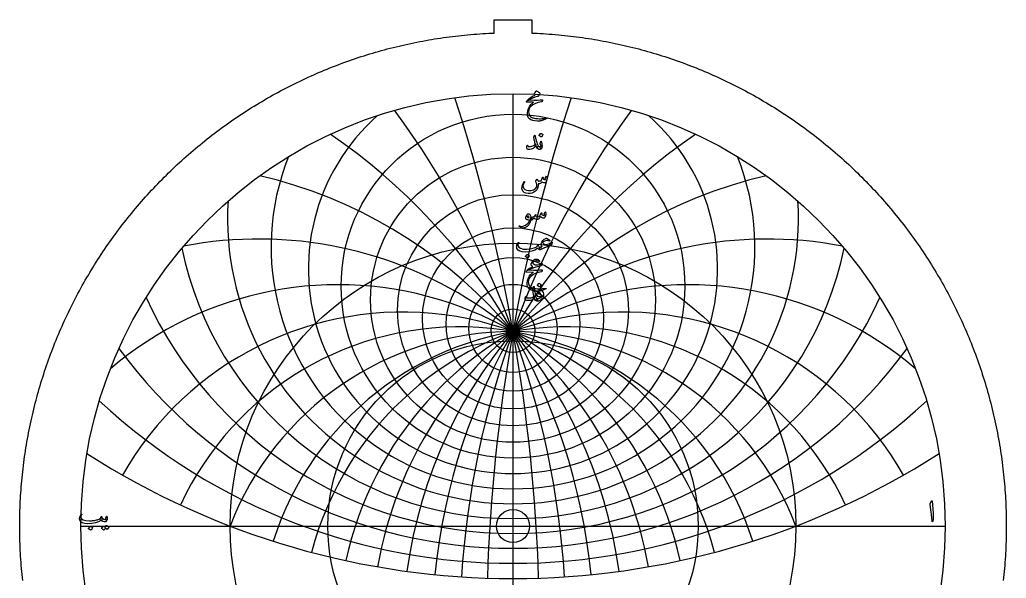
# Model space of a CAD drawing. Header units: millimetres. Extents: x -68 to 68, y -68 to 70.
# Drawn here: x -68.5 to 68.5, y -7.2 to 70.3 of the extents above; entities that cross this region are included whole.
import ezdxf

# ---------------------------------------------------------------- set-up
doc = ezdxf.new("R2010")
doc.units = ezdxf.units.MM
for name, color, linetype in [('CUT_INNER', 6, 'Continuous'), ('CUT_OUTER', 1, 'Continuous'), ('ENGRAVE', 7, 'Continuous'), ('ENGRAVE_FINE', 8, 'Continuous'), ('TEXT', 5, 'Continuous')]:
    doc.layers.add(name, color=color, linetype=linetype)

msp = doc.modelspace()

# ---------------------------------------------------------------- linework, layer by layer
at = {"layer": 'CUT_INNER'}
msp.add_circle((0, 0), 2.3, dxfattribs=at)
at = {"layer": 'CUT_OUTER'}
msp.add_lwpolyline([(-68.0578, -7.5475), (-68.1028, -7.1297), (-68.1453, -6.7117), (-68.1852, -6.2935), (-68.2225, -5.875), (-68.2573, -5.4563), (-68.2895, -5.0373), (-68.3191, -4.6182), (-68.3461, -4.1989), (-68.3706, -3.7795), (-68.3925, -3.3599), (-68.4118, -2.9402), (-68.4286, -2.5204), (-68.4428, -2.1005), (-68.4544, -1.6805), (-68.4634, -1.2604), (-68.4698, -0.8403), (-68.4737, -0.4202), (-68.475, 0), (-68.4737, 0.4202), (-68.4698, 0.8403), (-68.4634, 1.2604), (-68.4544, 1.6805), (-68.4428, 2.1005), (-68.4286, 2.5204), (-68.4118, 2.9402), (-68.3925, 3.3599), (-68.3706, 3.7795), (-68.3461, 4.1989), (-68.3191, 4.6182), (-68.2895, 5.0373), (-68.2573, 5.4563), (-68.2225, 5.875), (-68.1852, 6.2935), (-68.1453, 6.7117), (-68.1028, 7.1297), (-68.0578, 7.5475), (-68.0102, 7.9649), (-67.96, 8.3821), (-67.9073, 8.7989), (-67.8521, 9.2154), (-67.7942, 9.6316), (-67.7339, 10.0474), (-67.6709, 10.4628), (-67.6055, 10.8778), (-67.5374, 11.2924), (-67.4669, 11.7066), (-67.3938, 12.1204), (-67.3181, 12.5337), (-67.24, 12.9465), (-67.1593, 13.3588), (-67.076, 13.7706), (-66.9903, 14.182), (-66.902, 14.5927), (-66.8112, 15.003), (-66.7179, 15.4126), (-66.6221, 15.8217), (-66.5237, 16.2302), (-66.4229, 16.6381), (-66.3196, 17.0453), (-66.2137, 17.4519), (-66.1054, 17.8579), (-65.9946, 18.2632), (-65.8813, 18.6677), (-65.7655, 19.0716), (-65.6472, 19.4748), (-65.5265, 19.8772), (-65.4033, 20.2789), (-65.2776, 20.6799), (-65.1495, 21.08), (-65.0189, 21.4794), (-64.8859, 21.8779), (-64.7505, 22.2756), (-64.6126, 22.6725), (-64.4722, 23.0685), (-64.3295, 23.4637), (-64.1843, 23.858), (-64.0367, 24.2513), (-63.8867, 24.6438), (-63.7343, 25.0354), (-63.5795, 25.4259), (-63.4222, 25.8156), (-63.2627, 26.2042), (-63.1007, 26.5919), (-62.9363, 26.9786), (-62.7696, 27.3643), (-62.6005, 27.7489), (-62.4291, 28.1325), (-62.2553, 28.515), (-62.0791, 28.8965), (-61.9007, 29.2768), (-61.7199, 29.6561), (-61.5367, 30.0342), (-61.3513, 30.4113), (-61.1635, 30.7871), (-60.9735, 31.1618), (-60.7811, 31.5354), (-60.5865, 31.9077), (-60.3896, 32.2789), (-60.1904, 32.6488), (-59.9889, 33.0175), (-59.7852, 33.385), (-59.5792, 33.7512), (-59.371, 34.1161), (-59.1605, 34.4798), (-58.9479, 34.8421), (-58.733, 35.2032), (-58.5159, 35.5629), (-58.2965, 35.9213), (-58.075, 36.2783), (-57.8513, 36.634), (-57.6255, 36.9882), (-57.3974, 37.3411), (-57.1672, 37.6926), (-56.9349, 38.0427), (-56.7004, 38.3913), (-56.4638, 38.7385), (-56.225, 39.0842), (-55.9841, 39.4285), (-55.7411, 39.7712), (-55.4961, 40.1125), (-55.2489, 40.4523), (-54.9996, 40.7905), (-54.7483, 41.1272), (-54.4949, 41.4624), (-54.2395, 41.796), (-53.982, 42.128), (-53.7225, 42.4584), (-53.461, 42.7873), (-53.1974, 43.1145), (-52.9319, 43.4401), (-52.6644, 43.764), (-52.3948, 44.0864), (-52.1233, 44.407), (-51.8499, 44.726), (-51.5745, 45.0433), (-51.2971, 45.3589), (-51.0178, 45.6728), (-50.7366, 45.985), (-50.4535, 46.2954), (-50.1685, 46.6042), (-49.8816, 46.9111), (-49.5928, 47.2163), (-49.3022, 47.5197), (-49.0097, 47.8213), (-48.7153, 48.1211), (-48.4191, 48.4191), (-48.1211, 48.7153), (-47.8213, 49.0097), (-47.5197, 49.3022), (-47.2163, 49.5928), (-46.9111, 49.8816), (-46.6042, 50.1685), (-46.2954, 50.4535), (-45.985, 50.7366), (-45.6728, 51.0178), (-45.3589, 51.2971), (-45.0433, 51.5745), (-44.726, 51.8499), (-44.407, 52.1233), (-44.0864, 52.3948), (-43.764, 52.6644), (-43.4401, 52.9319), (-43.1145, 53.1974), (-42.7873, 53.461), (-42.4584, 53.7225), (-42.128, 53.982), (-41.796, 54.2395), (-41.4624, 54.4949), (-41.1272, 54.7483), (-40.7905, 54.9996), (-40.4523, 55.2489), (-40.1125, 55.4961), (-39.7712, 55.7411), (-39.4285, 55.9841), (-39.0842, 56.225), (-38.7385, 56.4638), (-38.3913, 56.7004), (-38.0427, 56.9349), (-37.6926, 57.1672), (-37.3411, 57.3974), (-36.9882, 57.6255), (-36.634, 57.8513), (-36.2783, 58.075), (-35.9213, 58.2965), (-35.5629, 58.5159), (-35.2032, 58.733), (-34.8421, 58.9479), (-34.4798, 59.1605), (-34.1161, 59.371), (-33.7512, 59.5792), (-33.385, 59.7852), (-33.0175, 59.9889), (-32.6488, 60.1904), (-32.2789, 60.3896), (-31.9077, 60.5865), (-31.5354, 60.7811), (-31.1618, 60.9735), (-30.7871, 61.1635), (-30.4113, 61.3513), (-30.0342, 61.5367), (-29.6561, 61.7199), (-29.2768, 61.9007), (-28.8965, 62.0791), (-28.515, 62.2553), (-28.1325, 62.4291), (-27.7489, 62.6005), (-27.3643, 62.7696), (-26.9786, 62.9363), (-26.5919, 63.1007), (-26.2042, 63.2627), (-25.8156, 63.4222), (-25.4259, 63.5795), (-25.0354, 63.7343), (-24.6438, 63.8867), (-24.2513, 64.0367), (-23.858, 64.1843), (-23.4637, 64.3295), (-23.0685, 64.4722), (-22.6725, 64.6126), (-22.2756, 64.7505), (-21.8779, 64.8859), (-21.4794, 65.0189), (-21.08, 65.1495), (-20.6799, 65.2776), (-20.2789, 65.4033), (-19.8772, 65.5265), (-19.4748, 65.6472), (-19.0716, 65.7655), (-18.6677, 65.8813), (-18.2632, 65.9946), (-17.8579, 66.1054), (-17.4519, 66.2137), (-17.0453, 66.3196), (-16.6381, 66.4229), (-16.2302, 66.5237), (-15.8217, 66.6221), (-15.4126, 66.7179), (-15.003, 66.8112), (-14.5927, 66.902), (-14.182, 66.9903), (-13.7706, 67.076), (-13.3588, 67.1593), (-12.9465, 67.24), (-12.5337, 67.3181), (-12.1204, 67.3938), (-11.7066, 67.4669), (-11.2924, 67.5374), (-10.8778, 67.6055), (-10.4628, 67.6709), (-10.0474, 67.7339), (-9.6316, 67.7942), (-9.2154, 67.8521), (-8.7989, 67.9073), (-8.3821, 67.96), (-7.9649, 68.0102), (-7.5475, 68.0578), (-7.1297, 68.1028), (-6.7117, 68.1453), (-6.2935, 68.1852), (-5.875, 68.2225), (-5.4563, 68.2573), (-5.0373, 68.2895), (-4.6182, 68.3191), (-4.1989, 68.3461), (-3.7795, 68.3706), (-3.3599, 68.3925), (-2.9402, 68.4118), (-2.625, 68.4244), (-2.625, 70.275), (2.625, 70.275), (2.625, 68.4244), (2.9402, 68.4118), (3.3599, 68.3925), (3.7795, 68.3706), (4.1989, 68.3461), (4.6182, 68.3191), (5.0373, 68.2895), (5.4563, 68.2573), (5.875, 68.2225), (6.2935, 68.1852), (6.7117, 68.1453), (7.1297, 68.1028), (7.5475, 68.0578), (7.9649, 68.0102), (8.3821, 67.96), (8.7989, 67.9073), (9.2154, 67.8521), (9.6316, 67.7942), (10.0474, 67.7339), (10.4628, 67.6709), (10.8778, 67.6055), (11.2924, 67.5374), (11.7066, 67.4669), (12.1204, 67.3938), (12.5337, 67.3181), (12.9465, 67.24), (13.3588, 67.1593), (13.7706, 67.076), (14.182, 66.9903), (14.5927, 66.902), (15.003, 66.8112), (15.4126, 66.7179), (15.8217, 66.6221), (16.2302, 66.5237), (16.6381, 66.4229), (17.0453, 66.3196), (17.4519, 66.2137), (17.8579, 66.1054), (18.2632, 65.9946), (18.6677, 65.8813), (19.0716, 65.7655), (19.4748, 65.6472), (19.8772, 65.5265), (20.2789, 65.4033), (20.6799, 65.2776), (21.08, 65.1495), (21.4794, 65.0189), (21.8779, 64.8859), (22.2756, 64.7505), (22.6725, 64.6126), (23.0685, 64.4722), (23.4637, 64.3295), (23.858, 64.1843), (24.2513, 64.0367), (24.6438, 63.8867), (25.0354, 63.7343), (25.4259, 63.5795), (25.8156, 63.4222), (26.2042, 63.2627), (26.5919, 63.1007), (26.9786, 62.9363), (27.3643, 62.7696), (27.7489, 62.6005), (28.1325, 62.4291), (28.515, 62.2553), (28.8965, 62.0791), (29.2768, 61.9007), (29.6561, 61.7199), (30.0342, 61.5367), (30.4113, 61.3513), (30.7871, 61.1635), (31.1618, 60.9735), (31.5354, 60.7811), (31.9077, 60.5865), (32.2789, 60.3896), (32.6488, 60.1904), (33.0175, 59.9889), (33.385, 59.7852), (33.7512, 59.5792), (34.1161, 59.371), (34.4798, 59.1605), (34.8421, 58.9479), (35.2032, 58.733), (35.5629, 58.5159), (35.9213, 58.2965), (36.2783, 58.075), (36.634, 57.8513), (36.9882, 57.6255), (37.3411, 57.3974), (37.6926, 57.1672), (38.0427, 56.9349), (38.3913, 56.7004), (38.7385, 56.4638), (39.0842, 56.225), (39.4285, 55.9841), (39.7712, 55.7411), (40.1125, 55.4961), (40.4523, 55.2489), (40.7905, 54.9996), (41.1272, 54.7483), (41.4624, 54.4949), (41.796, 54.2395), (42.128, 53.982), (42.4584, 53.7225), (42.7873, 53.461), (43.1145, 53.1974), (43.4401, 52.9319), (43.764, 52.6644), (44.0864, 52.3948), (44.407, 52.1233), (44.726, 51.8499), (45.0433, 51.5745), (45.3589, 51.2971), (45.6728, 51.0178), (45.985, 50.7366), (46.2954, 50.4535), (46.6042, 50.1685), (46.9111, 49.8816), (47.2163, 49.5928), (47.5197, 49.3022), (47.8213, 49.0097), (48.1211, 48.7153), (48.4191, 48.4191), (48.7153, 48.1211), (49.0097, 47.8213), (49.3022, 47.5197), (49.5928, 47.2163), (49.8816, 46.9111), (50.1685, 46.6042), (50.4535, 46.2954), (50.7366, 45.985), (51.0178, 45.6728), (51.2971, 45.3589), (51.5745, 45.0433), (51.8499, 44.726), (52.1233, 44.407), (52.3948, 44.0864), (52.6644, 43.764), (52.9319, 43.4401), (53.1974, 43.1145), (53.461, 42.7873), (53.7225, 42.4584), (53.982, 42.128), (54.2395, 41.796), (54.4949, 41.4624), (54.7483, 41.1272), (54.9996, 40.7905), (55.2489, 40.4523), (55.4961, 40.1125), (55.7411, 39.7712), (55.9841, 39.4285), (56.225, 39.0842), (56.4638, 38.7385), (56.7004, 38.3913), (56.9349, 38.0427), (57.1672, 37.6926), (57.3974, 37.3411), (57.6255, 36.9882), (57.8513, 36.634), (58.075, 36.2783), (58.2965, 35.9213), (58.5159, 35.5629), (58.733, 35.2032), (58.9479, 34.8421), (59.1605, 34.4798), (59.371, 34.1161), (59.5792, 33.7512), (59.7852, 33.385), (59.9889, 33.0175), (60.1904, 32.6488), (60.3896, 32.2789), (60.5865, 31.9077), (60.7811, 31.5354), (60.9735, 31.1618), (61.1635, 30.7871), (61.3513, 30.4113), (61.5367, 30.0342), (61.7199, 29.6561), (61.9007, 29.2768), (62.0791, 28.8965), (62.2553, 28.515), (62.4291, 28.1325), (62.6005, 27.7489), (62.7696, 27.3643), (62.9363, 26.9786), (63.1007, 26.5919), (63.2627, 26.2042), (63.4222, 25.8156), (63.5795, 25.4259), (63.7343, 25.0354), (63.8867, 24.6438), (64.0367, 24.2513), (64.1843, 23.858), (64.3295, 23.4637), (64.4722, 23.0685), (64.6126, 22.6725), (64.7505, 22.2756), (64.8859, 21.8779), (65.0189, 21.4794), (65.1495, 21.08), (65.2776, 20.6799), (65.4033, 20.2789), (65.5265, 19.8772), (65.6472, 19.4748), (65.7655, 19.0716), (65.8813, 18.6677), (65.9946, 18.2632), (66.1054, 17.8579), (66.2137, 17.4519), (66.3196, 17.0453), (66.4229, 16.6381), (66.5237, 16.2302), (66.6221, 15.8217), (66.7179, 15.4126), (66.8112, 15.003), (66.902, 14.5927), (66.9903, 14.182), (67.076, 13.7706), (67.1593, 13.3588), (67.24, 12.9465), (67.3181, 12.5337), (67.3938, 12.1204), (67.4669, 11.7066), (67.5374, 11.2924), (67.6055, 10.8778), (67.6709, 10.4628), (67.7339, 10.0474), (67.7942, 9.6316), (67.8521, 9.2154), (67.9073, 8.7989), (67.96, 8.3821), (68.0102, 7.9649), (68.0578, 7.5475), (68.1028, 7.1297), (68.1453, 6.7117), (68.1852, 6.2935), (68.2225, 5.875), (68.2573, 5.4563), (68.2895, 5.0373), (68.3191, 4.6182), (68.3461, 4.1989), (68.3706, 3.7795), (68.3925, 3.3599), (68.4118, 2.9402), (68.4286, 2.5204), (68.4428, 2.1005), (68.4544, 1.6805), (68.4634, 1.2604), (68.4698, 0.8403), (68.4737, 0.4202), (68.475, 0), (68.4737, -0.4202), (68.4698, -0.8403), (68.4634, -1.2604), (68.4544, -1.6805), (68.4428, -2.1005), (68.4286, -2.5204), (68.4118, -2.9402), (68.3925, -3.3599), (68.3706, -3.7795), (68.3461, -4.1989), (68.3191, -4.6182), (68.2895, -5.0373), (68.2573, -5.4563), (68.2225, -5.875), (68.1852, -6.2935), (68.1453, -6.7117), (68.1028, -7.1297), (68.0578, -7.5475)], dxfattribs=at)
at = {"layer": 'ENGRAVE'}
for points in [[(0, -60), (0, 60)], [(-60, 0), (60, 0)]]:
    msp.add_lwpolyline(points, dxfattribs=at)
for centre, radius in [((0, 0), 60), ((0, 33.2876), 23.8584), ((0, 31.4093), 19.7754), ((0, 29.9468), 16.0387), ((0, 28.828), 12.5596), ((0, 0), 39.2754), ((0, 28.0022), 9.2688), ((0, 27.4346), 6.1098), ((0, 27.1025), 3.0345), ((0, 26.9932), 0.9), ((0, 0), 25.7092)]:
    msp.add_circle(centre, radius, dxfattribs=at)
for centre, radius, start, end in [((0, 35.6854), 28.4062, 131.44749, 48.55251), ((0, 38.7535), 33.5828, 158.111417, 21.888583), ((0, 42.7168), 39.6257, 176.527025, 3.472975), ((0, 47.9238), 46.8953, 191.49664, 348.50336), ((0, 54.9409), 55.9693, 204.507158, 335.492842), ((0, -15.0764), 42.0696, 21, 159), ((0, -15.0764), 42.0696, 21, 159), ((0, 64.7502), 67.8412, 216.250717, 323.749283), ((0, 79.2115), 84.3822, 227.113368, 312.886632), ((0, 102.3158), 109.5951, 237.334847, 302.665153)]:
    msp.add_arc(centre, radius, start, end, dxfattribs=at)
at = {"layer": 'ENGRAVE_FINE'}
for centre, radius, start, end in [((-238.5886, -15.0764), 242.2692, 1.857947, 17.916987), ((-238.5886, -15.0764), 242.2692, 1.857947, 17.916987), ((238.5886, -15.0764), 242.2692, 162.083013, 178.142053), ((238.5886, -15.0764), 242.2692, 162.083013, 178.142053), ((-115.5853, -15.0764), 123.0033, 3.743551, 36.279337), ((-115.5853, -15.0764), 123.0033, 3.743551, 36.279337), ((115.5853, -15.0764), 123.0033, 143.720663, 176.256449), ((115.5853, -15.0764), 123.0033, 143.720663, 176.256449), ((-72.8667, -15.0764), 84.1392, 5.686111, 55.63063), ((-72.8667, -15.0764), 84.1392, 5.686111, 55.63063), ((72.8667, -15.0764), 84.1392, 124.36937, 174.313889), ((72.8667, -15.0764), 84.1392, 124.36937, 174.313889), ((-50.1366, -15.0764), 65.4487, 7.718412, 76.755815), ((-50.1366, -15.0764), 65.4487, 7.718412, 76.755815), ((50.1366, -15.0764), 65.4487, 103.244185, 172.281588), ((50.1366, -15.0764), 65.4487, 103.244185, 172.281588), ((-35.3006, -15.0764), 54.918, 9.87903, 100.948203), ((-35.3006, -15.0764), 54.918, 9.87903, 100.948203), ((35.3006, -15.0764), 54.918, 79.051797, 170.12097), ((35.3006, -15.0764), 54.918, 79.051797, 170.12097), ((-24.2889, -15.0764), 48.5778, 12.215451, 130.587427), ((-24.2889, -15.0764), 48.5778, 12.215451, 130.587427), ((24.2889, -15.0764), 48.5778, 49.412573, 167.784549), ((24.2889, -15.0764), 48.5778, 49.412573, 167.784549), ((-15.3121, -15.0764), 44.7695, 14.788559, 150.348571), ((-15.3121, -15.0764), 44.7695, 14.788559, 150.348571), ((15.3121, -15.0764), 44.7695, 29.651429, 165.211441), ((15.3121, -15.0764), 44.7695, 29.651429, 165.211441), ((-7.418, -15.0764), 42.7186, 17.679419, 155.089162), ((-7.418, -15.0764), 42.7186, 17.679419, 155.089162), ((7.418, -15.0764), 42.7186, 24.910838, 162.320581), ((7.418, -15.0764), 42.7186, 24.910838, 162.320581)]:
    msp.add_arc(centre, radius, start, end, dxfattribs=at)
at = {"layer": 'TEXT'}
for points in [[(3.3692, 59.6117), (3.0204, 59.5206), (2.7125, 59.4031), (2.4456, 59.2592), (2.2195, 59.0888), (2.1848, 59.0626), (2.1527, 59.0478), (2.123, 59.0446), (2.0958, 59.0528), (2.0641, 59.0905), (2.0688, 59.1436), (2.11, 59.2123), (2.1876, 59.2963), (2.371, 59.4485), (2.5818, 59.5857), (2.8201, 59.708), (3.0858, 59.8153), (3.0099, 59.9271), (2.9957, 59.955), (2.989, 59.9829), (2.9897, 60.0109), (2.9979, 60.0388), (3.0516, 60.1454), (3.1007, 60.2334), (3.1454, 60.303), (3.1856, 60.3542), (3.2113, 60.3784), (3.2365, 60.3911), (3.2612, 60.3924), (3.2854, 60.3821), (3.4258, 60.3028), (3.5438, 60.2284), (3.6394, 60.1591), (3.7125, 60.0947), (3.7267, 60.074), (3.7335, 60.0478), (3.7327, 60.0161), (3.7245, 59.979), (3.6988, 59.9208), (3.6576, 59.8502), (3.601, 59.7671), (3.5289, 59.6716), (3.5099, 59.6574), (3.477, 59.6426), (3.4301, 59.6274), (3.3692, 59.6117)], [(2.4271, 59.1486), (2.9393, 59.1307), (3.3822, 59.1287), (3.7557, 59.1426), (4.0598, 59.1726), (4.0692, 59.1737), (4.0773, 59.1731), (4.0841, 59.1707), (4.0897, 59.1666), (4.0939, 59.161), (4.0962, 59.1541), (4.0968, 59.146), (4.0957, 59.1367), (4.0879, 59.1002), (4.0803, 59.0668), (4.0729, 59.0364), (4.0658, 59.0089), (4.0589, 58.9845), (4.0523, 58.963), (4.046, 58.9445), (4.0398, 58.9291), (4.0269, 58.9044), (4.0119, 58.8862), (3.9949, 58.8744), (3.976, 58.8692), (3.5149, 58.7856), (3.1137, 58.6546), (2.7724, 58.4762), (2.491, 58.2504), (2.3488, 58.088), (2.2455, 57.9161), (2.1811, 57.7347), (2.1556, 57.5439), (2.1801, 57.2442), (2.2774, 57), (2.4476, 56.8111), (2.6906, 56.6776), (2.8166, 56.6372), (2.955, 56.6038), (3.106, 56.5773), (3.2694, 56.5579), (3.445, 56.5451), (3.6327, 56.5389), (3.8323, 56.5392), (4.0438, 56.5459), (4.1191, 56.5501), (4.193, 56.5549), (4.2658, 56.5601), (4.3372, 56.5658), (4.407, 56.5721), (4.4745, 56.5788), (4.5397, 56.5861), (4.6027, 56.5938), (4.6219, 56.5948), (4.6356, 56.5898), (4.6439, 56.5788), (4.6466, 56.5619), (4.6451, 56.5421), (4.6406, 56.5269), (4.6331, 56.5162), (4.6227, 56.51), (4.5099, 56.4623), (4.4031, 56.4191), (4.3023, 56.3805), (4.2075, 56.3463), (4.1189, 56.3164), (4.0368, 56.2904), (3.9612, 56.2684), (3.8921, 56.2505), (3.8271, 56.2373), (3.7639, 56.2255), (3.7024, 56.2153), (3.6426, 56.2066), (3.5844, 56.1998), (3.5274, 56.1956), (3.4716, 56.1939), (3.4171, 56.1946), (3.0448, 56.2235), (2.7345, 56.2864), (2.486, 56.3832), (2.2994, 56.514), (2.1624, 56.6774), (2.0668, 56.8682), (2.0127, 57.0865), (2, 57.3323), (2.0391, 57.6372), (2.1327, 57.9331), (2.2806, 58.22), (2.483, 58.4979), (2.5621, 58.582), (2.6516, 58.6626), (2.7517, 58.7397), (2.8622, 58.8133), (1.8962, 58.8213), (1.873, 58.8313), (1.8632, 58.8492), (1.867, 58.8752), (1.8842, 58.9091), (1.9166, 58.9585), (1.9461, 59.0029), (1.9725, 59.0423), (1.996, 59.0768), (2.0164, 59.106), (2.0339, 59.1297), (2.0484, 59.1479), (2.0598, 59.1606), (2.0858, 59.1629), (2.1556, 59.1616), (2.2694, 59.1569), (2.4271, 59.1486)], [(3.0598, 54.1493), (3.0828, 54.0447), (3.1077, 53.9383), (3.1347, 53.8301), (3.1636, 53.7202), (3.1945, 53.608), (3.2275, 53.4932), (3.2624, 53.3755), (3.2993, 53.2551), (3.3739, 53.0386), (3.442, 52.8759), (3.5037, 52.7671), (3.5588, 52.7122), (3.607, 52.6795), (3.6556, 52.6334), (3.7048, 52.5738), (3.7544, 52.5007), (3.8013, 52.4101), (3.8143, 52.342), (3.7933, 52.2963), (3.7384, 52.2731), (3.5611, 52.2911), (3.4041, 52.4088), (3.2676, 52.6264), (3.1516, 52.9438), (3.1491, 52.949), (3.1456, 52.9527), (3.1412, 52.955), (3.1357, 52.9557), (3.1317, 52.955), (3.1277, 52.9527), (3.1237, 52.949), (3.1197, 52.9438), (3.1085, 52.8924), (3.0947, 52.838), (3.0785, 52.7806), (3.0598, 52.7202), (3.0394, 52.6631), (3.0179, 52.6154), (2.9954, 52.5773), (2.972, 52.5486), (2.8877, 52.475), (2.7824, 52.4098), (2.6561, 52.3532), (2.5089, 52.3051), (2.3592, 52.2694), (2.2295, 52.2542), (2.1197, 52.2594), (2.0299, 52.2851), (1.9531, 52.3495), (1.9181, 52.4627), (1.9251, 52.6249), (1.974, 52.836), (1.9788, 52.843), (1.985, 52.848), (1.9927, 52.851), (2.002, 52.8519), (2.0129, 52.8507), (2.0219, 52.847), (2.0289, 52.8407), (2.0339, 52.832), (2.0529, 52.7878), (2.0738, 52.7512), (2.0968, 52.722), (2.1217, 52.7003), (2.1996, 52.6713), (2.3053, 52.6643), (2.4391, 52.6793), (2.6007, 52.7162), (2.7731, 52.7716), (2.9071, 52.834), (3.0027, 52.9033), (3.0598, 52.9797), (3.0693, 53.057), (3.0538, 53.1893), (3.0134, 53.3764), (2.948, 53.6184), (2.9166, 53.7459), (2.8981, 53.8489), (2.8927, 53.9275), (2.9001, 53.9817), (2.976, 54.1972), (2.9842, 54.2199), (2.993, 54.2362), (3.0022, 54.2459), (3.0119, 54.2491), (3.0239, 54.2429), (3.0359, 54.2242), (3.0478, 54.193), (3.0598, 54.1493)], [(3.8662, 52.8599), (3.8427, 52.8991), (3.8203, 52.9328), (3.7988, 52.961), (3.7784, 52.9837), (3.7636, 53.0031), (3.7554, 53.0256), (3.7537, 53.051), (3.7584, 53.0795), (3.8422, 53.3829), (3.854, 53.4093), (3.8692, 53.4168), (3.8879, 53.4053), (3.9101, 53.3749), (3.9435, 53.3103), (3.972, 53.2322), (3.9954, 53.1406), (4.0139, 53.0356), (4.0246, 52.9348), (4.0289, 52.836), (4.0266, 52.7392), (4.0179, 52.6444), (4.0037, 52.5618), (3.9849, 52.4897), (3.9617, 52.4281), (3.9341, 52.3769), (3.8999, 52.339), (3.8532, 52.309), (3.7941, 52.2871), (3.7225, 52.2731), (3.6491, 52.2704), (3.5808, 52.2821), (3.5174, 52.3083), (3.459, 52.349), (3.4139, 52.4006), (3.3902, 52.4597), (3.3879, 52.5264), (3.4071, 52.6005), (3.4378, 52.6611), (3.474, 52.6993), (3.5156, 52.715), (3.5628, 52.7082), (3.6716, 52.682), (3.7664, 52.6793), (3.8472, 52.7), (3.9141, 52.7442), (3.9156, 52.7559), (3.9081, 52.7791), (3.8916, 52.8138), (3.8662, 52.8599)], [(3.8303, 54.4926), (3.8353, 54.4976), (3.8422, 54.5006), (3.8512, 54.5016), (3.8622, 54.5006), (3.9398, 54.4692), (4.0129, 54.4308), (4.0815, 54.3854), (4.1456, 54.333), (4.1519, 54.325), (4.1546, 54.317), (4.1539, 54.309), (4.1496, 54.301), (3.962, 53.9976), (3.955, 53.9904), (3.946, 53.9887), (3.9351, 53.9924), (3.9221, 54.0016), (3.9108, 54.0096), (3.8931, 54.0216), (3.8689, 54.0376), (3.8382, 54.0575), (3.8006, 54.0815), (3.7554, 54.1094), (3.7028, 54.1413), (3.6426, 54.1773), (3.6347, 54.1833), (3.6307, 54.1892), (3.6307, 54.1952), (3.6347, 54.2012)], [(4.5548, 48.5071), (4.5618, 48.5246), (4.5708, 48.5371), (4.5817, 48.5445), (4.5947, 48.547), (4.6114, 48.545), (4.6257, 48.5391), (4.6374, 48.5291), (4.6466, 48.5151), (4.6693, 48.4652), (4.6855, 48.4033), (4.6953, 48.3295), (4.6985, 48.2436), (4.6898, 48.1034), (4.6636, 47.9702), (4.6199, 47.844), (4.5588, 47.7247), (4.5378, 47.696), (4.5149, 47.6738), (4.4899, 47.6581), (4.463, 47.6488), (4.3654, 47.6426), (4.2604, 47.6598), (4.1479, 47.7005), (4.0279, 47.7646), (3.9268, 47.6261), (3.8073, 47.5341), (3.6693, 47.4884), (3.5129, 47.4892), (3.5078, 47.405), (3.5004, 47.324), (3.4908, 47.2463), (3.479, 47.1718), (3.4649, 47.1001), (3.4485, 47.0306), (3.4299, 46.9634), (3.4091, 46.8984), (3.3607, 46.7811), (3.2953, 46.6728), (3.213, 46.5735), (3.1137, 46.4832), (2.8814, 46.3285), (2.6357, 46.2197), (2.3764, 46.1569), (2.1037, 46.1399), (1.7966, 46.1816), (1.5539, 46.2906), (1.3755, 46.467), (1.2615, 46.7107), (1.246, 46.7986), (1.2435, 46.9024), (1.254, 47.0221), (1.2774, 47.1578), (1.3151, 47.3065), (1.3682, 47.4612), (1.4368, 47.6219), (1.5209, 47.7886), (1.5277, 47.799), (1.5359, 47.8065), (1.5456, 47.811), (1.5569, 47.8125), (1.5681, 47.8115), (1.5778, 47.8085), (1.586, 47.8035), (1.5928, 47.7966), (1.5973, 47.7863), (1.5988, 47.7756), (1.5973, 47.7644), (1.5928, 47.7526), (1.486, 47.5308), (1.4171, 47.3485), (1.3862, 47.2055), (1.3932, 47.102), (1.494, 46.8737), (1.6527, 46.7078), (1.8692, 46.6042), (2.1437, 46.563), (2.5274, 46.5875), (2.8522, 46.6848), (3.1182, 46.855), (3.3253, 47.098), (3.3245, 47.2581), (3.2983, 47.4273), (3.2467, 47.6054), (3.1696, 47.7926), (3.1599, 47.8115), (3.1546, 47.8285), (3.1539, 47.8435), (3.1576, 47.8564), (3.1791, 47.901), (3.1995, 47.9428), (3.219, 47.9818), (3.2375, 48.0181), (3.2549, 48.0512), (3.2714, 48.0805), (3.2869, 48.1061), (3.3013, 48.1279), (3.3096, 48.1371), (3.3183, 48.1409), (3.3275, 48.1391), (3.3373, 48.1319), (3.3422, 48.1264), (3.3492, 48.1179), (3.3582, 48.1064), (3.3692, 48.092), (3.3817, 48.0745), (3.3951, 48.054), (3.4096, 48.0306), (3.4251, 48.0041), (3.4565, 47.9532), (3.483, 47.9163), (3.5044, 47.8934), (3.5209, 47.8844), (3.6247, 47.8756), (3.7285, 47.8934), (3.8323, 47.9375), (3.936, 48.0081), (3.9737, 48.055), (4.0109, 48.1319), (4.0476, 48.2387), (4.0838, 48.3754), (4.0872, 48.3884), (4.0937, 48.3993), (4.1032, 48.4083), (4.1157, 48.4153), (4.1274, 48.4198), (4.1386, 48.4213), (4.1494, 48.4198), (4.1596, 48.4153), (4.1748, 48.3904), (4.1806, 48.3434), (4.1768, 48.2746), (4.1636, 48.1838), (4.2442, 48.1344), (4.3303, 48.1019), (4.4218, 48.0865), (4.5189, 48.088), (4.5176, 48.1172), (4.5139, 48.1409), (4.5076, 48.1591), (4.4989, 48.1718), (4.4889, 48.1838), (4.4829, 48.1957), (4.4809, 48.2077), (4.4829, 48.2197)], [(2.4451, 42.4162), (2.3515, 42.0876), (2.1946, 41.8124), (1.9743, 41.5906), (1.6906, 41.4222), (1.6509, 41.4051), (1.6117, 41.3898), (1.5731, 41.3762), (1.5349, 41.3643), (1.4975, 41.3545), (1.461, 41.3468), (1.4256, 41.3415), (1.3912, 41.3384), (1.3054, 41.3506), (1.1916, 41.3952), (1.0499, 41.4723), (0.8802, 41.5819), (0.862, 41.5976), (0.8513, 41.6128), (0.848, 41.6275), (0.8523, 41.6418), (0.8618, 41.6527), (0.8742, 41.6577), (0.8897, 41.6567), (0.9082, 41.6497), (1.0846, 41.5926), (1.2824, 41.5929), (1.5017, 41.6505), (1.7425, 41.7655), (1.9391, 41.899), (2.1018, 42.0559), (2.2305, 42.2363), (2.3253, 42.4401), (2.3246, 42.4474), (2.3223, 42.4531), (2.3186, 42.4574), (2.3133, 42.4601), (2.1759, 42.4681), (2.0588, 42.4841), (1.9623, 42.508), (1.8862, 42.5399), (1.8273, 42.5893), (1.7904, 42.6577), (1.7754, 42.745), (1.7824, 42.8513), (1.7846, 42.8654), (1.7874, 42.8798), (1.7906, 42.8943), (1.7944, 42.9092), (1.7986, 42.9245), (1.8034, 42.9406), (1.8086, 42.9575), (1.8143, 42.9751), (1.8612, 43.0891), (1.9181, 43.1836), (1.985, 43.2587), (2.0618, 43.3144), (2.1404, 43.3448), (2.2125, 43.3443), (2.2781, 43.3129), (2.3373, 43.2505), (2.3889, 43.1637), (2.4281, 43.0629), (2.4548, 42.9481), (2.469, 42.8194), (2.4769, 42.8195), (2.4845, 42.8199), (2.4918, 42.8205), (2.499, 42.8214), (2.5061, 42.8222), (2.5134, 42.8229), (2.521, 42.8232), (2.5289, 42.8234), (2.5558, 42.8176), (2.5768, 42.8004), (2.5918, 42.7717), (2.6007, 42.7316), (2.6045, 42.6874), (2.6037, 42.6427), (2.5985, 42.5976), (2.5888, 42.5519), (2.576, 42.5117), (2.5618, 42.4831), (2.5461, 42.4658), (2.5289, 42.4601), (2.453, 42.4601), (2.4525, 42.4529), (2.451, 42.4431), (2.4486, 42.4309), (2.4451, 42.4162)], [(2.2534, 42.8633), (2.2115, 42.9364), (2.1656, 42.988), (2.1157, 43.0182), (2.0618, 43.027), (2.0296, 43.0185), (2.001, 43.005), (1.9758, 42.9865), (1.9541, 42.9631), (1.9471, 42.9506), (1.9461, 42.9371), (1.9511, 42.9227), (1.962, 42.9072), (2.0032, 42.871), (2.0628, 42.8463), (2.1409, 42.8331), (2.2375, 42.8313), (2.2475, 42.8333), (2.2534, 42.8393), (2.2554, 42.8493), (2.2534, 42.8633)], [(4.461, 43.5978), (4.4697, 43.6038), (4.4799, 43.6018), (4.4917, 43.5918), (4.5049, 43.5738), (4.5191, 43.5434), (4.5298, 43.5), (4.5371, 43.4436), (4.5408, 43.3743), (4.5421, 43.2954), (4.5378, 43.2186), (4.5281, 43.1437), (4.5129, 43.0709), (4.4685, 42.9292), (4.4191, 42.8274), (4.3647, 42.7655), (4.3053, 42.7435), (4.1648, 42.7518), (4.0348, 42.7884), (3.9153, 42.8536), (3.8063, 42.9471), (3.7315, 42.7997), (3.6426, 42.6846), (3.5398, 42.6021), (3.4231, 42.5519), (3.3006, 42.5409), (3.1766, 42.5719), (3.0511, 42.6447), (2.9241, 42.7595), (2.8213, 42.6285), (2.7205, 42.5349), (2.6217, 42.4788), (2.5249, 42.4601), (2.5054, 42.4711), (2.487, 42.504), (2.4695, 42.5589), (2.453, 42.6357), (2.4471, 42.7116), (2.457, 42.7675), (2.483, 42.8034), (2.5249, 42.8194), (2.709, 42.861), (2.8702, 42.9421), (3.0084, 43.0626), (3.1237, 43.2226), (3.1299, 43.2313), (3.1367, 43.2375), (3.1439, 43.2413), (3.1516, 43.2425), (3.1611, 43.2415), (3.1696, 43.2385), (3.1771, 43.2335), (3.1836, 43.2266), (3.1873, 43.2051), (3.1786, 43.1687), (3.1574, 43.1173), (3.1237, 43.0509), (3.1679, 42.9998), (3.2365, 42.9621), (3.3295, 42.9379), (3.447, 42.9272), (3.5935, 42.9578), (3.7215, 43.0579), (3.831, 43.2273), (3.9221, 43.4661), (3.9266, 43.4783), (3.9321, 43.487), (3.9385, 43.4923), (3.946, 43.494), (3.9573, 43.493), (3.967, 43.49), (3.9752, 43.485), (3.982, 43.478), (3.9869, 43.4681), (3.9899, 43.4581), (3.9909, 43.4481), (3.9899, 43.4381), (3.95, 43.2705), (3.9967, 43.229), (4.0528, 43.1926), (4.1184, 43.1612), (4.1935, 43.1347), (4.2666, 43.1175), (4.3223, 43.1138), (4.3604, 43.1235), (4.3811, 43.1467), (4.3879, 43.1821), (4.3841, 43.2325), (4.3699, 43.2979), (4.3452, 43.3782), (4.3495, 43.4009), (4.3702, 43.4451), (4.4073, 43.5107), (4.461, 43.5978)], [(5.433, 39.3454), (5.3532, 39.0261), (5.3442, 39.0106), (5.3292, 38.9961), (5.3083, 38.9826), (5.2813, 38.9702), (5.2216, 38.9491), (5.1581, 38.9258), (5.0908, 38.9002), (5.0199, 38.8724), (4.9451, 38.8425), (4.8667, 38.811), (4.7845, 38.7777), (4.6985, 38.7426), (3.7804, 38.3434), (3.7384, 38.3527), (3.7045, 38.3804), (3.6786, 38.4265), (3.6606, 38.4911), (3.6576, 38.5597), (3.6766, 38.6179), (3.7175, 38.6655), (3.7804, 38.7027), (3.7882, 38.7063), (3.8038, 38.7132), (3.8271, 38.7233), (3.8582, 38.7366), (3.8968, 38.753), (3.9425, 38.7721), (3.9956, 38.7939), (4.0558, 38.8185), (3.9782, 38.8981), (3.9291, 38.9851), (3.9084, 39.0797), (3.9161, 39.1817), (3.9929, 39.4245), (4.1237, 39.6298), (4.3083, 39.7977), (4.5468, 39.9282), (4.599, 39.9405), (4.6596, 39.9372), (4.7287, 39.9185), (4.8063, 39.8843), (4.8869, 39.8377), (4.961, 39.7855), (5.0286, 39.7279), (5.0897, 39.6648), (5.1069, 39.6416), (5.1147, 39.6199), (5.1129, 39.5996), (5.1017, 39.5809), (5.0847, 39.5665), (5.0658, 39.559), (5.0448, 39.5585), (5.0219, 39.565), (4.9023, 39.6026), (4.7754, 39.6199), (4.6409, 39.6166), (4.4989, 39.5929), (4.3704, 39.5545), (4.2684, 39.5031), (4.1928, 39.4387), (4.1436, 39.3614), (4.1386, 39.3269), (4.1516, 39.2875), (4.1826, 39.2431), (4.2315, 39.1937), (4.2873, 39.1488), (4.3432, 39.1139), (4.3991, 39.0889), (4.455, 39.074), (4.6224, 39.0697), (4.8013, 39.1049), (4.9917, 39.1795), (5.1935, 39.2935), (5.2152, 39.3072), (5.2364, 39.3205), (5.2571, 39.3332), (5.2773, 39.3454), (5.2968, 39.3569), (5.3153, 39.3674), (5.3327, 39.3768), (5.3492, 39.3853), (5.3949, 39.4068), (5.424, 39.4073), (5.4368, 39.3868), (5.433, 39.3454)], [(0.7345, 39.3574), (0.7487, 39.3728), (0.7635, 39.3793), (0.7787, 39.3768), (0.7944, 39.3654), (0.8064, 39.3504), (0.8104, 39.3334), (0.8064, 39.3145), (0.7944, 39.2935), (0.7335, 39.1992), (0.6946, 39.1119), (0.6776, 39.0315), (0.6826, 38.9582), (0.8076, 38.7172), (1.0509, 38.549), (1.4124, 38.4537), (1.8922, 38.4313), (2.2482, 38.4574), (2.5898, 38.5121), (2.9169, 38.5952), (3.2295, 38.7067), (3.2846, 38.7394), (3.3303, 38.7895), (3.3664, 38.8571), (3.3931, 38.9422), (3.4021, 38.9664), (3.4171, 38.9831), (3.4381, 38.9924), (3.465, 38.9941), (3.4842, 38.9859), (3.4979, 38.9692), (3.5062, 38.944), (3.5089, 38.9103), (3.5276, 38.827), (3.5798, 38.7646), (3.6653, 38.7232), (3.7844, 38.7027), (3.8273, 38.6932), (3.8562, 38.6688), (3.8712, 38.6294), (3.8722, 38.575), (3.8577, 38.4737), (3.8382, 38.4013), (3.8138, 38.3579), (3.7844, 38.3434), (3.6968, 38.3549), (3.6137, 38.3893), (3.5351, 38.4467), (3.461, 38.5271), (3.4548, 38.5303), (3.444, 38.5281), (3.4288, 38.5203), (3.4091, 38.5071), (3.0369, 38.2975), (2.6307, 38.1478), (2.1906, 38.058), (1.7165, 38.0281), (1.2784, 38.058), (0.9381, 38.1478), (0.6956, 38.2975), (0.5509, 38.5071), (0.518, 38.6241), (0.507, 38.7436), (0.518, 38.8656), (0.5509, 38.9901), (0.5953, 39.1059), (0.6407, 39.2057), (0.6871, 39.2895), (0.7345, 39.3574)], [(1.9441, 37.7007), (1.9491, 37.7057), (1.956, 37.7087), (1.965, 37.7097), (1.976, 37.7087), (2.0536, 37.6773), (2.1267, 37.6389), (2.1953, 37.5934), (2.2594, 37.5411), (2.2657, 37.5331), (2.2684, 37.5251), (2.2677, 37.5171), (2.2634, 37.5091), (2.0758, 37.2057), (2.0688, 37.1985), (2.0598, 37.1967), (2.0489, 37.2005), (2.0359, 37.2097), (2.0247, 37.2177), (2.0069, 37.2297), (1.9827, 37.2456), (1.9521, 37.2656), (1.9144, 37.2896), (1.8692, 37.3175), (1.8166, 37.3494), (1.7565, 37.3854), (1.7485, 37.3914), (1.7445, 37.3973), (1.7445, 37.4033), (1.7485, 37.4093)], [(4.0498, 36.4212), (4.0531, 36.393), (4.0348, 36.3403), (3.9952, 36.2633), (3.9341, 36.1617), (3.9211, 36.1452), (3.9061, 36.1318), (3.8891, 36.1213), (3.8702, 36.1138), (3.6147, 36.0434), (3.3872, 35.9801), (3.1876, 35.9237), (3.0159, 35.8743), (2.8722, 35.8321), (2.7564, 35.7974), (2.6686, 35.7703), (2.6087, 35.7505), (2.1257, 35.535), (2.0918, 35.5325), (2.0658, 35.537), (2.0479, 35.5484), (2.0379, 35.5669), (2.0376, 35.5736), (2.0409, 35.5819), (2.0476, 35.5916), (2.0578, 35.6028), (2.1561, 35.6952), (2.3033, 35.7925), (2.4995, 35.8947), (2.7445, 36.002), (2.6778, 36.0589), (2.6217, 36.1138), (2.576, 36.1667), (2.5409, 36.2176), (2.5192, 36.2732), (2.5139, 36.3403), (2.5251, 36.4189), (2.5528, 36.509), (2.5978, 36.6028), (2.6606, 36.6966), (2.7415, 36.7904), (2.8403, 36.8842), (2.9478, 36.9653), (3.0508, 37.021), (3.1494, 37.0512), (3.2434, 37.0559), (3.3709, 37.0302), (3.486, 36.9771), (3.5885, 36.8965), (3.6786, 36.7884), (3.6866, 36.775), (3.6905, 36.7625), (3.6905, 36.751), (3.6866, 36.7405), (3.6778, 36.7308), (3.6676, 36.7256), (3.6559, 36.7248), (3.6426, 36.7286), (3.5839, 36.7473), (3.5274, 36.7635), (3.4731, 36.7772), (3.4211, 36.7884), (3.3716, 36.7969), (3.3248, 36.8024), (3.2807, 36.8049), (3.2395, 36.8044), (3.0676, 36.7842), (2.9231, 36.7356), (2.8061, 36.6585), (2.7165, 36.5529), (2.8118, 36.4274), (2.9181, 36.3344), (3.0354, 36.2737), (3.1636, 36.2455), (3.3545, 36.2435), (3.5598, 36.2735), (3.7796, 36.3354), (4.0139, 36.4292), (4.0236, 36.4317), (4.0329, 36.4312), (4.0416, 36.4277), (4.0498, 36.4212)], [(2.3932, 35.547), (2.9054, 35.529), (3.3482, 35.527), (3.7217, 35.541), (4.0259, 35.5709), (4.0352, 35.572), (4.0433, 35.5714), (4.0502, 35.569), (4.0558, 35.5649), (4.0599, 35.5593), (4.0623, 35.5524), (4.0629, 35.5443), (4.0618, 35.535), (4.0539, 35.4985), (4.0463, 35.4651), (4.039, 35.4347), (4.0319, 35.4072), (4.025, 35.3828), (4.0184, 35.3613), (4.012, 35.3429), (4.0059, 35.3274), (3.9929, 35.3027), (3.978, 35.2845), (3.961, 35.2728), (3.942, 35.2675), (3.481, 35.1839), (3.0798, 35.0529), (2.7385, 34.8746), (2.457, 34.6488), (2.3148, 34.4863), (2.2115, 34.3144), (2.1472, 34.1331), (2.1217, 33.9422), (2.1462, 33.6425), (2.2435, 33.3983), (2.4136, 33.2094), (2.6566, 33.0759), (2.7826, 33.0355), (2.9211, 33.0021), (3.072, 32.9756), (3.2355, 32.9562), (3.4111, 32.9435), (3.5987, 32.9372), (3.7983, 32.9375), (4.0099, 32.9442), (4.0851, 32.9485), (4.1591, 32.9532), (4.2318, 32.9584), (4.3033, 32.9642), (4.373, 32.9704), (4.4405, 32.9771), (4.5058, 32.9844), (4.5688, 32.9921), (4.588, 32.9931), (4.6017, 32.9881), (4.6099, 32.9771), (4.6127, 32.9602), (4.6112, 32.9405), (4.6067, 32.9252), (4.5992, 32.9145), (4.5887, 32.9083), (4.476, 32.8606), (4.3692, 32.8175), (4.2684, 32.7788), (4.1736, 32.7446), (4.085, 32.7147), (4.0029, 32.6887), (3.9273, 32.6668), (3.8582, 32.6488), (3.7932, 32.6356), (3.73, 32.6239), (3.6685, 32.6136), (3.6087, 32.6049), (3.5505, 32.5982), (3.4934, 32.5939), (3.4377, 32.5922), (3.3832, 32.5929), (3.0109, 32.6219), (2.7005, 32.6847), (2.452, 32.7815), (2.2654, 32.9123), (2.1285, 33.0757), (2.0329, 33.2666), (1.9788, 33.4849), (1.966, 33.7306), (2.0052, 34.0355), (2.0988, 34.3314), (2.2467, 34.6183), (2.4491, 34.8963), (2.5281, 34.9803), (2.6177, 35.0609), (2.7178, 35.138), (2.8283, 35.2116), (1.8622, 35.2196), (1.839, 35.2296), (1.8293, 35.2476), (1.833, 35.2735), (1.8503, 35.3074), (1.8827, 35.3568), (1.9121, 35.4012), (1.9386, 35.4407), (1.962, 35.4751), (1.9825, 35.5043), (2, 35.528), (2.0144, 35.5462), (2.0259, 35.5589), (2.0519, 35.5612), (2.1217, 35.5599), (2.2355, 35.5552), (2.3932, 35.547)], [(3.3213, 31.5688), (3.3502, 31.5548), (3.3732, 31.5329), (3.3902, 31.503), (3.4011, 31.465), (3.4084, 31.4181), (3.4101, 31.3732), (3.4064, 31.3303), (3.3971, 31.2894), (3.3834, 31.2545), (3.3662, 31.2295), (3.3455, 31.2145), (3.3213, 31.2095), (3.2018, 31.2427), (3.1027, 31.3263), (3.0241, 31.4603), (2.966, 31.6447), (2.9585, 31.6765), (2.952, 31.704), (2.9465, 31.7274), (2.9421, 31.7465), (2.9386, 31.7613), (2.9361, 31.7719), (2.9346, 31.7783), (2.9341, 31.7804), (2.9281, 31.7921), (2.9221, 31.7954), (2.9161, 31.7901), (2.9101, 31.7764), (2.8423, 31.6232), (2.7664, 31.503), (2.6826, 31.4156), (2.5908, 31.3612), (2.4575, 31.3193), (2.3014, 31.2934), (2.1222, 31.2834), (1.9201, 31.2894), (1.7851, 31.3311), (1.7115, 31.4321), (1.6993, 31.5925), (1.7485, 31.8123), (1.7597, 31.8388), (1.7734, 31.8582), (1.7896, 31.8707), (1.8083, 31.8762), (1.8268, 31.8745), (1.8423, 31.8652), (1.8548, 31.8485), (1.8642, 31.8243), (1.8844, 31.7727), (1.9091, 31.7335), (1.9383, 31.7068), (1.972, 31.6926), (2.1609, 31.6636), (2.3403, 31.6606), (2.5102, 31.6836), (2.6706, 31.7325), (2.7402, 31.7689), (2.7973, 31.8183), (2.842, 31.8807), (2.8742, 31.956), (2.8722, 31.9917), (2.8622, 32.0748), (2.8443, 32.2053), (2.8183, 32.3832), (2.8051, 32.4784), (2.7934, 32.5643), (2.7831, 32.641), (2.7744, 32.7085), (2.7669, 32.7663), (2.7604, 32.8138), (2.7549, 32.8511), (2.7504, 32.8782), (2.7467, 32.9196), (2.7474, 32.956), (2.7527, 32.9875), (2.7624, 33.0139), (2.7779, 33.0467), (2.7924, 33.0773), (2.8058, 33.1056), (2.8183, 33.1317), (2.8295, 33.1555), (2.8393, 33.1771), (2.8475, 33.1964), (2.8542, 33.2135), (2.8612, 33.2272), (2.8702, 33.2365), (2.8812, 33.2412), (2.8942, 33.2414), (2.9084, 33.236), (2.9191, 33.2275), (2.9263, 33.216), (2.9301, 33.2015), (2.9544, 32.9973), (2.9795, 32.8038), (3.0053, 32.6211), (3.0319, 32.449), (3.0589, 32.2877), (3.0863, 32.1372), (3.1138, 31.9973), (3.1417, 31.8682), (3.1753, 31.7477), (3.2165, 31.6576), (3.2652, 31.598), (3.3213, 31.5688)], [(3.5688, 33.6845), (3.5738, 33.6895), (3.5808, 33.6925), (3.5897, 33.6935), (3.6007, 33.6925), (3.6783, 33.6611), (3.7514, 33.6227), (3.82, 33.5773), (3.8842, 33.5249), (3.8904, 33.5169), (3.8931, 33.5089), (3.8924, 33.5009), (3.8881, 33.4929), (3.7005, 33.1895), (3.6935, 33.1823), (3.6846, 33.1806), (3.6736, 33.1843), (3.6606, 33.1935), (3.6494, 33.2015), (3.6317, 33.2135), (3.6075, 33.2295), (3.5768, 33.2494), (3.5391, 33.2734), (3.4939, 33.3013), (3.4413, 33.3333), (3.3812, 33.3692), (3.3732, 33.3752), (3.3692, 33.3812), (3.3692, 33.3871), (3.3732, 33.3931)], [(3.7804, 32.8422), (3.8078, 32.8383), (3.8382, 32.8263), (3.8717, 32.8063), (3.9081, 32.7784), (4.064, 32.6122), (4.1726, 32.4251), (4.2337, 32.217), (4.2474, 31.988), (4.2352, 31.8687), (4.2105, 31.7624), (4.1733, 31.6691), (4.1237, 31.5888), (3.9627, 31.4229), (3.7754, 31.3044), (3.5616, 31.2332), (3.3213, 31.2095), (3.2971, 31.2153), (3.2764, 31.2325), (3.2592, 31.2612), (3.2454, 31.3014), (3.2403, 31.3236), (3.237, 31.3463), (3.2353, 31.3695), (3.2355, 31.3932), (3.2368, 31.4166), (3.239, 31.4391), (3.2418, 31.4605), (3.2454, 31.481), (3.2562, 31.5164), (3.2724, 31.5429), (3.2941, 31.5603), (3.3213, 31.5688), (3.5553, 31.6003), (3.7584, 31.6586), (3.9306, 31.744), (4.0718, 31.8562), (4.065, 31.9124), (4.0568, 31.957), (4.0471, 31.9902), (4.0358, 32.0119), (4.0224, 32.0306), (4.0099, 32.0429), (3.9984, 32.0486), (3.9879, 32.0479), (3.9807, 32.0454), (3.975, 32.0419), (3.9707, 32.0374), (3.968, 32.0319), (3.9296, 31.953), (3.8822, 31.8922), (3.8258, 31.8493), (3.7604, 31.8243), (3.5705, 31.8096), (3.4401, 31.8612), (3.3689, 31.9792), (3.3572, 32.1636), (3.3732, 32.2694), (3.4051, 32.3792), (3.453, 32.493), (3.5169, 32.6107), (3.5843, 32.712), (3.6506, 32.7844), (3.716, 32.8278), (3.7804, 32.8422)], [(3.6486, 32.4111), (3.609, 32.3999), (3.5778, 32.3702), (3.5551, 32.322), (3.5408, 32.2554), (3.5411, 32.245), (3.5418, 32.2375), (3.5431, 32.233), (3.5448, 32.2315), (3.585, 32.2218), (3.6257, 32.2165), (3.6668, 32.2158), (3.7085, 32.2195), (3.7452, 32.2272), (3.7754, 32.2385), (3.7991, 32.2532), (3.8163, 32.2714), (3.7714, 32.3355), (3.7285, 32.3802), (3.6876, 32.4054), (3.6486, 32.4111)], [(58.0552, 3.4237), (58.0959, 3.5025), (58.1286, 3.5302), (58.1534, 3.5068), (58.1702, 3.4323), (58.2681, 2.389), (58.3264, 1.7487), (58.3394, 1.2372), (58.3072, 0.8545), (58.2298, 0.6006), (58.2157, 0.5799), (58.2032, 0.5687), (58.1923, 0.5671), (58.1829, 0.5751), (58.1755, 0.5876), (58.1702, 0.6038), (58.167, 0.6238), (58.1659, 0.6475), (58.1659, 0.8319), (58.1574, 1.0275), (58.1404, 1.2343), (58.1148, 1.4523), (58.1092, 1.5092), (58.0925, 1.663), (58.0645, 1.9137), (58.0254, 2.2613), (57.9317, 3.032), (57.9296, 3.073), (57.9317, 3.1108), (57.9381, 3.1454), (57.9487, 3.1768)], [(-57.0971, 1.1329), (-57.093, 1.1308), (-57.0891, 1.1286), (-57.0856, 1.1265), (-57.0822, 1.1244), (-57.0789, 1.122), (-57.0753, 1.1191), (-57.0715, 1.1156), (-57.0673, 1.1116), (-57.033, 1.0712), (-57.0194, 1.0137), (-57.0266, 0.9392), (-57.0546, 0.8476), (-57.0804, 0.792), (-57.1067, 0.7571), (-57.1336, 0.743), (-57.161, 0.7497), (-57.1748, 0.7563), (-57.1866, 0.7593), (-57.1961, 0.7585), (-57.2036, 0.7539), (-57.5527, 0.5629), (-57.97, 0.4282), (-58.4555, 0.35), (-59.009, 0.3281), (-59.4566, 0.3665), (-59.7946, 0.4686), (-60.023, 0.6347), (-60.1416, 0.8646), (-60.16, 0.9732), (-60.164, 1.0818), (-60.1536, 1.1904), (-60.1289, 1.299), (-60.0951, 1.395), (-60.0533, 1.4831), (-60.0035, 1.5632), (-59.9458, 1.6354), (-59.9349, 1.6444), (-59.9234, 1.6503), (-59.9114, 1.6529), (-59.8989, 1.6524), (-59.8872, 1.6473), (-59.8776, 1.6407), (-59.8702, 1.6324), (-59.8649, 1.6226), (-59.8625, 1.613), (-59.8638, 1.6013), (-59.8689, 1.5875), (-59.8776, 1.5715), (-59.9394, 1.481), (-59.9798, 1.3926), (-59.999, 1.3064), (-59.9969, 1.2223), (-59.8957, 1.0116), (-59.6605, 0.8604), (-59.2911, 0.7688), (-58.7876, 0.7369), (-58.6493, 0.739), (-58.5113, 0.7454), (-58.3736, 0.7561), (-58.2362, 0.771), (-58.0998, 0.7901), (-57.9652, 0.8136), (-57.8326, 0.8412), (-57.7018, 0.8732), (-57.5748, 0.9094), (-57.4708, 0.9456), (-57.3896, 0.9817), (-57.3313, 1.0179), (-57.3088, 1.0371), (-57.2882, 1.0605), (-57.2695, 1.0882), (-57.2526, 1.1201), (-57.2367, 1.1558), (-57.2211, 1.1946), (-57.2058, 1.2367), (-57.1908, 1.2819), (-57.185, 1.2958), (-57.1759, 1.3075), (-57.1637, 1.3171), (-57.1482, 1.3245), (-57.1317, 1.3285), (-57.1163, 1.3277), (-57.1019, 1.3221), (-57.0886, 1.3117), (-57.078, 1.2974), (-57.0716, 1.2798), (-57.0695, 1.2591), (-57.0716, 1.2351)], [(-57.2249, 0.7923), (-57.2712, 0.8362), (-57.2951, 0.8913), (-57.2967, 0.9575), (-57.276, 1.035), (-57.231, 1.1044), (-57.1897, 1.1467), (-57.1522, 1.1619), (-57.1184, 1.1499), (-56.9587, 1.0443), (-56.7991, 0.97), (-56.6394, 0.9272), (-56.4797, 0.9157), (-56.4741, 0.9168), (-56.4701, 0.92), (-56.4677, 0.9253), (-56.4669, 0.9328), (-56.4709, 0.9469), (-56.4829, 0.9679), (-56.5029, 0.9959), (-56.5308, 1.0307), (-56.5361, 1.0414), (-56.5393, 1.052), (-56.5404, 1.0626), (-56.5393, 1.0733), (-56.4371, 1.3671), (-56.4323, 1.3783), (-56.4265, 1.3863), (-56.4196, 1.3911), (-56.4116, 1.3926), (-56.4036, 1.3913), (-56.3967, 1.3873), (-56.3908, 1.3807), (-56.386, 1.3714), (-56.3541, 1.2758), (-56.3349, 1.1808), (-56.3286, 1.0863), (-56.3349, 0.9924), (-56.3557, 0.8756), (-56.3839, 0.7806), (-56.4196, 0.7074), (-56.4627, 0.656), (-56.4954, 0.6278), (-56.5255, 0.607), (-56.5529, 0.5937), (-56.5776, 0.5879), (-56.7203, 0.5847), (-56.8757, 0.6177), (-57.0439, 0.6869), (-57.2249, 0.7923)], [(-56.4669, 0.0684), (-56.4616, 0.0737), (-56.4542, 0.0769), (-56.4446, 0.078), (-56.4329, 0.0769), (-56.391, 0.0612), (-56.3504, 0.0439), (-56.3111, 0.025), (-56.2732, 0.0045), (-56.2363, -0.0178), (-56.2003, -0.0423), (-56.165, -0.0689), (-56.1306, -0.0977), (-56.1239, -0.1065), (-56.121, -0.1158), (-56.1218, -0.1256), (-56.1263, -0.136), (-56.3307, -0.4596), (-56.3363, -0.4639), (-56.3445, -0.4639), (-56.3554, -0.4596), (-56.369, -0.4511), (-56.3783, -0.4432), (-56.3935, -0.4325), (-56.4145, -0.4188), (-56.4414, -0.4021), (-56.4744, -0.3823), (-56.5138, -0.359), (-56.5596, -0.3323), (-56.6117, -0.3021), (-56.7735, -0.5533), (-56.781, -0.561), (-56.7906, -0.5629), (-56.8023, -0.5589), (-56.8161, -0.549), (-56.8281, -0.5405), (-56.847, -0.5277), (-56.8728, -0.5107), (-56.9055, -0.4894), (-56.9457, -0.4639), (-56.9939, -0.4341), (-57.05, -0.4), (-57.1142, -0.3617), (-57.1208, -0.3553), (-57.1237, -0.3489), (-57.1229, -0.3425), (-57.1184, -0.3361), (-56.9098, -0.0253), (-56.9045, -0.02), (-56.897, -0.0168), (-56.8874, -0.0157), (-56.8757, -0.0168), (-56.8401, -0.0283), (-56.8055, -0.0418), (-56.7719, -0.0571), (-56.7395, -0.0743), (-56.7081, -0.093), (-56.6777, -0.1131), (-56.6484, -0.1345), (-56.6202, -0.1573)], [(-58.7109, -0.0508), (-58.7056, -0.0455), (-58.6982, -0.0423), (-58.6886, -0.0413), (-58.6769, -0.0423), (-58.5941, -0.0759), (-58.5161, -0.1168), (-58.4429, -0.1653), (-58.3746, -0.2212), (-58.3679, -0.2297), (-58.365, -0.2382), (-58.3658, -0.2467), (-58.3703, -0.2552), (-58.5704, -0.5788), (-58.5779, -0.5866), (-58.5875, -0.5884), (-58.5992, -0.5844), (-58.613, -0.5746), (-58.625, -0.5661), (-58.6439, -0.5533), (-58.6697, -0.5363), (-58.7024, -0.515), (-58.7426, -0.4894), (-58.7908, -0.4596), (-58.8469, -0.4255), (-58.9111, -0.3872), (-58.9196, -0.3808), (-58.9238, -0.3744), (-58.9238, -0.3681), (-58.9196, -0.3617)]]:
    msp.add_lwpolyline(points, close=True, dxfattribs=at)

doc.saveas('drawing.dxf')
